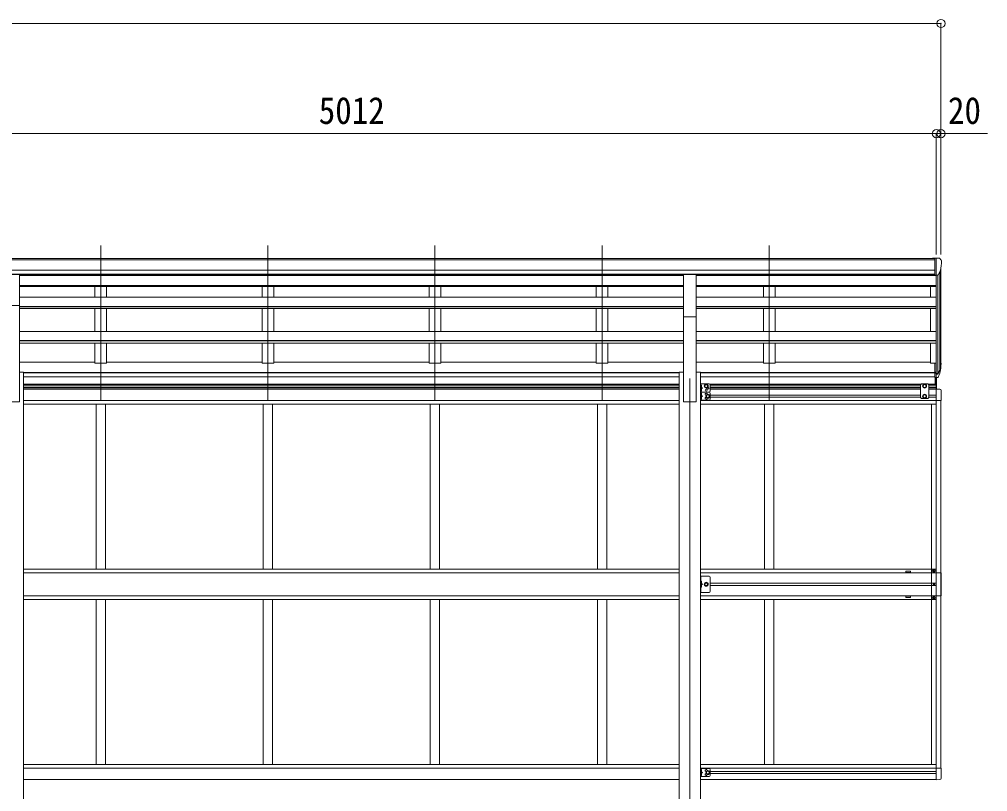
# Model space of a CAD drawing. Units: millimetres at full size, sheet at 1:35. Extents: x -9783 to 9892, y -6828 to 6752.
# Drawn here: x 2582 to 6730, y -167 to 3141 of the extents above; entities that cross this region are included whole.
import ezdxf
from ezdxf.enums import TextEntityAlignment as Align

# ---------------------------------------------------------------- set-up
doc = ezdxf.new("R2010")
doc.units = ezdxf.units.MM
doc.header["$LTSCALE"] = 35
doc.header["$PDMODE"] = 32
doc.header["$PDSIZE"] = 35
for name, color, linetype, lineweight in [('0-1_本体', 4, 'Continuous', 9), ('0-2_部品', 7, 'Continuous', 9), ('0-8_PARTS2', 2, 'Continuous', 9), ('0-A_寸法', 6, 'Continuous', 9), ('1-1_GLASS', 4, 'Continuous', 9), ('1-2_GLASS_SEAL', 7, 'Continuous', 9), ('1-4_DIM2', 7, 'Continuous', 9)]:
    doc.layers.add(name, color=color, linetype=linetype, lineweight=lineweight)
doc.styles.add('ＭＳ ゴシック', font='')
doc.styles.get('ＭＳ ゴシック').set_extended_font_data('MS Gothic')

msp = doc.modelspace()

# ---------------------------------------------------------------- linework, layer by layer
at = {"layer": '0-1_本体'}
for p, q in [((6503.72, 2116.06), (1514.72, 2116.06)), ((6503.72, 2110.71), (1514.72, 2110.71)), ((6530.22, 1663.94), (6530.22, 2079.31)), ((6503.72, 2067.18), (1504.72, 2067.18)), ((6503.72, 2049.51), (1504.72, 2049.51)), ((5426.72, 2047.14), (2581.72, 2047.14)), ((5426.72, 2043.99), (2581.72, 2043.99)), ((2905.22, 2043.99), (2905.22, 2047.14)), ((2955.22, 2043.99), (2955.22, 2047.14)), ((3621.22, 2043.99), (3621.22, 2047.14)), ((3671.22, 2043.99), (3671.22, 2047.14)), ((4337.22, 2043.99), (4337.22, 2047.14)), ((4387.22, 2043.99), (4387.22, 2047.14)), ((5053.22, 2043.99), (5053.22, 2047.14)), ((5103.22, 2043.99), (5103.22, 2047.14)), ((5481.72, 2047.14), (6503.72, 2047.14)), ((5481.72, 2043.99), (6510.22, 2043.99)), ((5769.22, 2043.99), (5769.22, 2047.14)), ((5819.22, 2043.99), (5819.22, 2047.14)), ((6485.22, 2047.14), (6485.22, 2043.99)), ((6510.22, 2044.68), (6510.22, 1668.37)), ((6516.22, 2045.15), (6516.22, 1623.94)), ((6525.93, 2060.51), (6525.93, 1641.94)), ((5426.72, 2000.51), (2581.72, 2000.51)), ((5426.72, 1996.43), (2581.72, 1996.43)), ((2905.22, 1951.28), (2905.22, 1996.43)), ((2955.22, 1951.28), (2955.22, 1996.43)), ((3621.22, 1951.28), (3621.22, 1996.43)), ((3671.22, 1951.28), (3671.22, 1996.43)), ((4337.22, 1951.28), (4337.22, 1996.43)), ((4387.22, 1951.28), (4387.22, 1996.43)), ((5053.22, 1951.28), (5053.22, 1996.43)), ((5103.22, 1951.28), (5103.22, 1996.43)), ((5481.72, 2000.51), (6510.22, 2000.51)), ((5481.72, 1996.43), (6510.22, 1996.43)), ((5769.22, 1951.28), (5769.22, 1996.43)), ((5819.22, 1951.28), (5819.22, 1996.43)), ((6485.22, 1996.4), (6485.22, 1951.41)), ((5426.72, 1951.28), (2581.72, 1951.28)), ((5481.72, 1951.28), (6510.22, 1951.28)), ((2581.72, 1503.08), (2581.72, 1915.72)), ((5426.72, 1910.54), (2581.72, 1910.54)), ((5426.72, 1909.05), (2581.72, 1909.05)), ((5426.72, 1503.08), (5426.72, 1915.72)), ((5481.72, 1503.08), (5481.72, 1915.72)), ((5481.72, 1910.54), (6510.22, 1910.54)), ((5481.72, 1909.05), (6510.22, 1909.05)), ((5426.72, 1902.26), (2581.72, 1902.26)), ((2905.22, 1803.97), (2905.22, 1902.26)), ((2955.22, 1803.97), (2955.22, 1902.26)), ((3621.22, 1803.97), (3621.22, 1902.26)), ((3671.22, 1803.97), (3671.22, 1902.26)), ((4337.22, 1803.97), (4337.22, 1902.26)), ((4387.22, 1803.97), (4387.22, 1902.26)), ((5053.22, 1803.97), (5053.22, 1902.26)), ((5103.22, 1803.97), (5103.22, 1902.26)), ((5481.72, 1902.26), (6510.22, 1902.26)), ((5769.22, 1803.97), (5769.22, 1902.26)), ((5819.22, 1803.97), (5819.22, 1902.26)), ((6485.22, 1902.23), (6485.22, 1803.97)), ((5426.82, 1803.97), (2581.72, 1803.97)), ((5481.61, 1803.97), (6510.22, 1803.97)), ((5426.88, 1764.76), (2581.72, 1764.76)), ((5426.8, 1763.28), (2581.72, 1763.28)), ((5426.81, 1753.62), (2581.72, 1753.62)), ((2905.22, 1753.62), (2905.22, 1667.55)), ((2955.22, 1753.62), (2955.22, 1667.55)), ((3621.22, 1753.62), (3621.22, 1667.55)), ((3671.22, 1753.62), (3671.22, 1667.55)), ((4337.22, 1753.62), (4337.22, 1667.55)), ((4387.22, 1753.62), (4387.22, 1667.55)), ((5053.22, 1753.62), (5053.22, 1667.55)), ((5103.22, 1753.62), (5103.22, 1667.55)), ((5481.55, 1764.76), (6510.22, 1764.76)), ((5481.62, 1753.62), (6510.22, 1753.62)), ((5481.64, 1763.28), (6510.22, 1763.28)), ((5769.22, 1753.62), (5769.22, 1667.55)), ((5819.22, 1753.62), (5819.22, 1667.55)), ((6485.22, 1753.71), (6485.22, 1667.55)), ((2581.72, 1672.35), (2905.22, 1672.35)), ((2955.22, 1667.55), (2905.22, 1667.55)), ((2955.22, 1672.35), (3621.22, 1672.35)), ((3671.22, 1667.55), (3621.22, 1667.55)), ((3671.22, 1672.35), (4337.22, 1672.35)), ((4387.22, 1667.55), (4337.22, 1667.55)), ((4387.22, 1672.35), (5053.22, 1672.35)), ((5103.22, 1667.55), (5053.22, 1667.55)), ((5426.95, 1672.35), (5103.22, 1672.35)), ((5481.48, 1672.35), (5769.22, 1672.35)), ((5481.48, 1672.35), (5769.22, 1672.35)), ((5819.22, 1667.55), (5769.22, 1667.55)), ((6485.22, 1672.35), (5819.22, 1672.35)), ((6503.72, 1667.55), (6485.22, 1667.55)), ((2599.42, 1629.46), (2581.72, 1629.46)), ((2599.42, 1629.46), (2599.42, -1246.92)), ((5409.02, 1626.66), (2599.42, 1626.66)), ((5409.02, 1628.04), (2599.54, 1628.04)), ((5409.02, 1629.46), (5409.02, -1246.92)), ((5426.72, 1629.46), (5409.02, 1629.46)), ((5499.42, 1629.46), (5481.72, 1629.46)), ((5499.42, 1629.46), (5499.42, -1246.92)), ((6503.72, 1628.22), (5499.42, 1628.22)), ((6503.72, 1626.86), (5499.42, 1626.86)), ((5409.02, 1609.48), (2599.42, 1609.48)), ((6503.72, 1609.48), (5499.42, 1609.48)), ((2581.72, 1503.08), (2526.72, 1503.08)), ((5481.97, 1503.08), (5426.97, 1503.08))]:
    msp.add_line(p, q, dxfattribs=at)
at = {"layer": '0-2_部品'}
for p, q in [((6503.72, 2117.66), (6493.72, 2117.57)), ((6493.72, 2116.06), (6493.72, 2117.57)), ((6503.72, 2045.68), (6503.72, 2117.66)), ((6522.22, 2117.66), (6503.72, 2117.66)), ((6510.22, 2044.68), (6510.22, 2117.66)), ((6522.22, 2117.66), (6524.55, 2117.52)), ((6525.31, 2117.09), (6529.37, 2111.29)), ((6532.22, 2108.29), (6532.22, 2107.66)), ((2526.72, 2047.79), (2581.72, 2047.79)), ((2581.72, 1915.72), (2581.72, 2047.79)), ((5426.72, 2047.79), (5481.72, 2047.79)), ((5426.72, 1866.86), (5426.72, 2047.79)), ((5481.72, 1866.86), (5481.72, 2047.79)), ((6503.72, 2045.68), (6510.22, 2045.68)), ((6510.22, 2044.68), (6515.42, 2044.99)), ((6517.84, 2046.49), (6527.12, 2062.56)), ((2526.72, 1915.72), (2581.72, 1915.72)), ((5426.72, 1866.86), (5481.72, 1866.86)), ((6503.72, 1668.35), (6503.72, 1607.29)), ((6503.72, 1668.35), (6510.22, 1668.35)), ((6510.22, 1668.35), (6510.22, 1606.47)), ((6503.72, 1630.04), (6510.22, 1630.04)), ((6503.72, 1624.64), (6510.22, 1624.64)), ((6510.22, 1623.64), (6515.35, 1623.64)), ((6510.22, 1621.64), (6515.06, 1621.64)), ((6516.65, 1624.39), (6526.4, 1642.81)), ((6527.82, 1642.31), (6517.66, 1623.14)), ((6525.24, 1625.46), (6517.66, 1607.97)), ((6503.72, 1607.29), (6510.22, 1607.29)), ((6510.22, 1606.47), (6515.06, 1606.47))]:
    msp.add_line(p, q, dxfattribs=at)
for centre, radius, start, end in [((6524.49, 2116.52), 1, 35, 86.5), ((6330.22, 2107.66), 202, 347.09739, 0), ((6529.22, 2108.29), 3, 0, 87), ((6515.24, 2047.99), 3, 273.5, 330), ((6442.27, 1668.76), 88.05, 342.78929, 2.77608), ((6441.56, 1664.48), 89.07, 345.58812, 5.50424), ((6515.06, 1624.64), 3, 270, 330), ((6515.35, 1625.14), 1.5, 270, 330), ((6397, 1661.54), 133.22, 344.28698, 356.72013), ((6515.06, 1609.47), 3, 270, 330)]:
    msp.add_arc(centre, radius, start, end, dxfattribs=at)
at = {"layer": '0-8_PARTS2'}
for p, q in [((2930.22, 1509.28), (2930.22, 2171.81)), ((3646.22, 1509.28), (3646.22, 2171.81)), ((4362.22, 1509.28), (4362.22, 2171.81)), ((5078.22, 1509.28), (5078.22, 2171.81)), ((5794.22, 1509.28), (5794.22, 2171.81)), ((5454.22, 1603.08), (5454.22, -1346.92))]:
    msp.add_line(p, q, dxfattribs=at)
at = {"layer": '0-A_寸法'}
for p, q in [((-3533.78, 3123.57), (6530.22, 3123.57)), ((6530.22, 3123.57), (6530.22, 2133.28)), ((1498.22, 2651.44), (6510.22, 2651.44)), ((6510.22, 2651.44), (6510.22, 2133.28)), ((6510.22, 2651.44), (6530.22, 2651.44)), ((6530.22, 2651.44), (6530.22, 2133.28)), ((6530.22, 2651.44), (6730.22, 2651.44))]:
    msp.add_line(p, q, dxfattribs=at)
for p in [(6530.22, 3123.57), (6510.22, 2651.44), (6530.22, 2651.44)]:
    msp.add_point(p, dxfattribs=at)
at = {"layer": '1-1_GLASS'}
for p, q in [((2599.42, 1577.97), (5409.02, 1577.97)), ((5539.21, 1577.97), (6442.72, 1577.97)), ((6510.22, 1577.97), (6474.72, 1577.97)), ((2599.42, 1574.47), (5409.02, 1574.47)), ((2599.42, 1565.47), (5409.02, 1565.47)), ((2599.42, 1561.97), (5409.02, 1561.97)), ((5409.02, 1556.97), (2599.42, 1556.97)), ((5541.19, 1574.47), (6442.72, 1574.47)), ((5541.22, 1565.47), (6442.72, 1565.47)), ((5541.22, 1561.97), (6442.72, 1561.97)), ((6442.72, 1556.97), (5541.22, 1556.97)), ((6510.22, 1574.47), (6477.72, 1574.47)), ((6510.22, 1565.47), (6477.72, 1565.47)), ((6510.22, 1561.97), (6477.72, 1561.97)), ((6477.72, 1556.97), (6510.22, 1556.97)), ((6510.22, 1557.46), (6510.22, -116.53)), ((2599.42, 1508.47), (5409.02, 1508.47)), ((5426.72, 1503.08), (5481.72, 1503.08)), ((6510.22, 1508.47), (5499.42, 1508.47)), ((5541.22, 1530.97), (6442.72, 1530.97)), ((5541.22, 1521.97), (6442.72, 1521.97)), ((6510.22, 1530.97), (6477.72, 1530.97)), ((6477.72, 1530.97), (6510.22, 1530.97)), ((6510.22, 1521.97), (6477.72, 1521.97)), ((6477.72, 1521.97), (6510.22, 1521.97)), ((6530.22, 1508.27), (6530.22, -67.34)), ((2599.42, 1492.47), (5409.02, 1492.47)), ((2910.22, 1492.97), (2910.22, 784.97)), ((2950.22, 1492.97), (2950.22, 784.97)), ((3626.22, 1492.47), (3626.22, 784.97)), ((3666.22, 1492.47), (3666.22, 784.97)), ((4342.22, 1492.47), (4342.22, 784.97)), ((4382.22, 1492.47), (4382.22, 784.97)), ((5058.22, 1492.97), (5058.22, 784.97)), ((5098.22, 1492.97), (5098.22, 784.97)), ((5499.42, 1492.47), (6510.22, 1492.47)), ((5774.22, 1492.97), (5774.22, 784.97)), ((5814.22, 1492.97), (5814.22, 784.97)), ((6490.22, 1492.97), (6490.22, -51.53)), ((2910.22, 655.97), (2910.22, -51.53)), ((2950.22, 655.97), (2950.22, -51.53)), ((3626.22, 655.97), (3626.22, -51.53)), ((3666.22, 655.97), (3666.22, -51.53)), ((4342.22, 655.97), (4342.22, -51.53)), ((4382.22, 655.97), (4382.22, -51.53)), ((5058.22, 655.97), (5058.22, -51.53)), ((5098.22, 655.97), (5098.22, -51.53)), ((5774.22, 655.97), (5774.22, -51.53)), ((5814.22, 655.97), (5814.22, -51.53)), ((2599.42, -51.53), (5409.02, -51.53)), ((2599.42, -67.53), (5409.02, -67.53)), ((5499.42, -51.53), (6510.22, -51.53)), ((5499.42, -67.53), (6510.22, -67.53)), ((5541.22, -81.03), (6510.22, -81.03)), ((2599.42, -116.03), (5409.02, -116.03)), ((5499.42, -116.03), (6510.22, -116.03)), ((5541.22, -90.03), (6510.22, -90.03))]:
    msp.add_line(p, q, dxfattribs=at)
at = {"layer": '1-2_GLASS_SEAL'}
for p, q in [((5499.42, 1578.97), (5499.42, 1543.97)), ((5536.42, 1578.97), (5499.42, 1578.97)), ((5501.92, 1578.97), (5501.92, 1543.97)), ((6446.72, 1578.97), (6442.72, 1574.97)), ((6446.72, 1578.97), (6473.72, 1578.97)), ((6460.22, 1577.47), (6453.72, 1573.72)), ((6466.72, 1573.72), (6460.22, 1577.47)), ((6473.72, 1578.97), (6477.72, 1574.97)), ((6504.72, 1577.97), (6504.72, 1607.31)), ((6510.22, 1557.46), (6510.22, 1607.31)), ((6511.72, 1557.46), (6511.72, 1606.49)), ((5536.42, 1543.97), (5499.42, 1543.97)), ((5502.42, 1566.47), (5501.92, 1566.56)), ((5501.92, 1561.47), (5508.92, 1561.47)), ((5502.42, 1548.47), (5501.92, 1548.56)), ((5501.92, 1543.97), (5501.92, 1508.97)), ((5502.42, 1574.47), (5503.22, 1574.33)), ((5502.42, 1566.47), (5503.22, 1566.61)), ((5502.42, 1556.47), (5503.22, 1556.33)), ((5502.42, 1548.47), (5503.22, 1548.61)), ((5502.42, 1539.47), (5503.22, 1539.33)), ((5541.42, 1573.97), (5541.42, 1548.97)), ((5541.42, 1538.97), (5541.42, 1513.97)), ((6442.72, 1521.47), (6442.72, 1574.97)), ((6453.72, 1573.72), (6453.72, 1566.21)), ((6453.72, 1566.21), (6460.22, 1562.46)), ((6460.22, 1562.46), (6466.72, 1566.21)), ((6466.72, 1566.21), (6466.72, 1573.72)), ((6477.72, 1574.97), (6477.72, 1521.47)), ((6510.22, 1557.47), (6525.5, 1556.67)), ((6530.72, 1551.17), (6530.72, 1508.27)), ((5536.42, 1508.97), (5499.42, 1508.97)), ((5502.42, 1531.47), (5501.92, 1531.56)), ((5501.92, 1526.47), (5508.92, 1526.47)), ((5502.42, 1513.47), (5501.92, 1513.56)), ((5502.42, 1531.47), (5503.22, 1531.61)), ((5502.42, 1521.47), (5503.22, 1521.33)), ((5502.42, 1513.47), (5503.22, 1513.61)), ((6446.72, 1517.47), (6442.72, 1521.47)), ((6446.72, 1517.47), (6473.72, 1517.47)), ((6473.72, 1517.47), (6477.72, 1521.47)), ((6510.22, 1508.27), (6530.72, 1508.27)), ((5499.42, -68.03), (5499.42, -103.03)), ((5536.42, -68.03), (5499.42, -68.03)), ((5501.92, -68.03), (5501.92, -103.03)), ((5502.42, -80.53), (5501.92, -80.44)), ((5502.42, -72.53), (5503.22, -72.67)), ((5502.42, -80.53), (5503.22, -80.39)), ((5541.42, -73.03), (5541.42, -98.03)), ((6510.22, -67.34), (6530.72, -67.34)), ((6530.72, -110.24), (6530.72, -67.34)), ((5536.42, -103.03), (5499.42, -103.03)), ((5501.92, -85.53), (5508.92, -85.53)), ((5502.42, -98.53), (5501.92, -98.44)), ((5502.42, -90.53), (5503.22, -90.67)), ((5502.42, -98.53), (5503.22, -98.39)), ((6510.22, -116.54), (6525.5, -115.74))]:
    msp.add_line(p, q, dxfattribs=at)
for points in [[(5524.42, 1562.46), (5517.92, 1566.21), (5517.92, 1573.72), (5524.42, 1577.47), (5530.92, 1573.72), (5530.92, 1566.21)], [(5531.42, 1518.96), (5524.92, 1522.71), (5524.92, 1530.22), (5531.42, 1533.97), (5537.92, 1530.22), (5537.92, 1522.71)], [(5531.42, -93.04), (5524.92, -89.29), (5524.92, -81.78), (5531.42, -78.03), (5537.92, -81.78), (5537.92, -89.29)]]:
    msp.add_lwpolyline(points, close=True, dxfattribs=at)
for points in [[(5536.42, 1543.97), (5499.42, 1543.97), (5499.42, 1508.97)], [(5501.53, 1570.47), (5502.16, 1571.65), (5504.4, 1572.77)], [(5501.53, 1570.47), (5502.16, 1569.28), (5504.4, 1568.17)], [(5501.53, 1552.47), (5502.16, 1553.65), (5504.4, 1554.77)], [(5501.53, 1552.47), (5502.16, 1551.28), (5504.4, 1550.17)], [(5501.53, 1535.47), (5502.16, 1536.65), (5504.4, 1537.77)], [(5501.53, 1535.47), (5502.16, 1534.28), (5504.4, 1533.17)], [(5502.42, 1566.47), (5502.42, 1574.47), (5501.92, 1574.38), (5501.92, 1566.56)], [(5501.92, 1566.47), (5508.92, 1561.47), (5501.92, 1556.47)], [(5502.42, 1548.47), (5502.42, 1556.47), (5501.92, 1556.38), (5501.92, 1548.56)], [(5502.42, 1531.47), (5502.42, 1539.47), (5501.92, 1539.38), (5501.92, 1531.56)], [(5501.53, 1517.47), (5502.16, 1518.65), (5504.4, 1519.77)], [(5501.53, 1517.47), (5502.16, 1516.28), (5504.4, 1515.17)], [(5501.92, 1531.47), (5508.92, 1526.47), (5501.92, 1521.47)], [(5502.42, 1513.47), (5502.42, 1521.47), (5501.92, 1521.38), (5501.92, 1513.56)], [(6453.72, 1522.71), (6453.72, 1530.22), (6460.22, 1533.97)], [(6466.72, 1522.71), (6460.22, 1518.96), (6453.72, 1522.71)], [(6460.22, 1533.97), (6466.72, 1530.22), (6466.72, 1522.71)], [(5501.53, -76.53), (5502.16, -75.35), (5504.4, -74.23)], [(5501.53, -76.53), (5502.16, -77.72), (5504.4, -78.83)], [(5502.42, -80.53), (5502.42, -72.53), (5501.92, -72.62), (5501.92, -80.44)], [(5501.92, -80.53), (5508.92, -85.53), (5501.92, -90.53)], [(5501.53, -94.53), (5502.16, -93.35), (5504.4, -92.23)], [(5501.53, -94.53), (5502.16, -95.72), (5504.4, -96.83)], [(5502.42, -98.53), (5502.42, -90.53), (5501.92, -90.62), (5501.92, -98.44)]]:
    msp.add_lwpolyline(points, dxfattribs=at)
for centre, radius in [((5524.42, 1569.97), 8.5), ((5524.42, 1569.97), 7.5), ((6460.22, 1569.97), 8.5), ((6460.22, 1569.97), 7.5), ((5524.42, 1569.97), 6.5), ((5524.42, 1552.97), 4.25), ((6460.22, 1569.97), 6.5), ((5531.42, 1526.47), 8.5), ((5531.42, 1526.47), 7.5), ((5531.42, 1526.47), 6.5), ((6460.22, 1526.47), 8.5), ((6460.22, 1526.47), 7.5), ((6460.22, 1526.47), 6.5), ((5531.42, -85.53), 8.5), ((5531.42, -85.53), 7.5), ((5531.42, -85.53), 6.5)]:
    msp.add_circle(centre, radius, dxfattribs=at)
for centre, radius, start, end in [((5536.42, 1573.97), 5, 0, 90), ((5503.06, 1573.44), 0.9, 32.05588, 80), ((5503.06, 1567.49), 0.9, 280, 327.94412), ((5503.06, 1555.44), 0.9, 32.05588, 80), ((5503.06, 1549.49), 0.9, 280, 327.94412), ((5503.06, 1538.44), 0.9, 32.05588, 80), ((5498.32, 1570.47), 6.5, 327.94412, 32.05588), ((5498.32, 1552.47), 6.5, 327.94412, 32.05588), ((5498.32, 1535.47), 6.5, 327.94412, 32.05588), ((5524.42, 1534.97), 4.25, 353.70569, 265.23923), ((5531.42, 1561.47), 4.25, 173.70569, 85.23923), ((5536.42, 1548.97), 5, 270, 0), ((5536.42, 1538.97), 5, 0, 90), ((6525.22, 1551.17), 5.5, 0, 87), ((5503.06, 1532.49), 0.9, 280, 327.94412), ((5503.06, 1520.44), 0.9, 32.05588, 80), ((5503.06, 1514.49), 0.9, 280, 327.94412), ((5498.32, 1517.47), 6.5, 327.94412, 32.05588), ((5524.42, 1517.97), 4.25, 94.76077, 6.29431), ((5536.42, 1513.97), 5, 270, 0), ((5503.06, -73.56), 0.9, 32.05588, 80), ((5503.06, -79.51), 0.9, 280, 327.94412), ((5498.32, -76.53), 6.5, 327.94412, 32.05588), ((5524.42, -77.03), 4.25, 353.70569, 265.23923), ((5536.42, -73.03), 5, 0, 90), ((5503.06, -91.56), 0.9, 32.05588, 80), ((5503.06, -97.51), 0.9, 280, 327.94412), ((5498.32, -94.53), 6.5, 327.94412, 32.05588), ((5524.42, -94.03), 4.25, 94.76077, 6.29431), ((5536.42, -98.03), 5, 270, 0), ((6525.22, -110.24), 5.5, 273, 0)]:
    msp.add_arc(centre, radius, start, end, dxfattribs=at)
at = {"layer": '1-4_DIM2', "color": 4}
for p, q in [((2599.42, 784.97), (5409.02, 784.97)), ((2599.42, 769.47), (5409.02, 769.47)), ((5499.42, 784.97), (6510.22, 784.97)), ((5499.42, 769.47), (6510.22, 769.47)), ((5541.42, 724.97), (6510.22, 724.97)), ((6510.22, 715.97), (5541.42, 715.97)), ((2599.42, 671.47), (5409.02, 671.47)), ((6510.22, 671.47), (5499.42, 671.47)), ((2599.42, 655.97), (5409.02, 655.97)), ((5499.42, 655.97), (6510.22, 655.97))]:
    msp.add_line(p, q, dxfattribs=at)
at = {"layer": '1-4_DIM2'}
for p, q in [((5536.42, 755.97), (5499.42, 755.97)), ((5501.92, 755.97), (5501.92, 685.97)), ((5541.42, 690.97), (5541.42, 750.97)), ((6497.72, 778.97), (6496.72, 778.97)), ((6500.72, 777.97), (6501.72, 777.97)), ((5502.42, 725.97), (5501.92, 726.06)), ((5501.92, 725.97), (5508.92, 720.97)), ((5501.92, 720.97), (5508.92, 720.97)), ((5501.92, 715.97), (5508.92, 720.97)), ((5502.42, 707.97), (5501.92, 708.06)), ((5502.42, 733.97), (5503.22, 733.83)), ((5502.42, 725.97), (5503.22, 726.11)), ((5502.42, 715.97), (5503.22, 715.83)), ((5502.42, 707.97), (5503.22, 708.11)), ((6498.99, 720.06), (6498.17, 720.06)), ((6501.45, 720.88), (6502.27, 720.88)), ((6497.72, 661.97), (6496.72, 661.97)), ((6500.72, 662.97), (6501.72, 662.97))]:
    msp.add_line(p, q, dxfattribs=at)
for points in [[(5536.42, 685.97), (5499.42, 685.97), (5499.42, 755.97)], [(6496.72, 778.97), (6496.72, 777.97), (6497.72, 777.97)], [(6499.72, 779.97), (6499.72, 780.97), (6498.72, 780.97), (6498.72, 779.97)], [(6498.72, 776.97), (6498.72, 775.97), (6499.72, 775.97), (6499.72, 776.97)], [(6501.72, 777.97), (6501.72, 778.97), (6500.72, 778.97)], [(6510.22, 769.47), (6530.92, 769.47), (6530.92, 671.47), (6510.22, 671.47)], [(5501.53, 729.97), (5502.16, 731.15), (5504.4, 732.27)], [(5501.53, 729.97), (5502.16, 728.78), (5504.4, 727.67)], [(5501.53, 711.97), (5502.16, 713.15), (5504.4, 714.27)], [(5501.53, 711.97), (5502.16, 710.78), (5504.4, 709.67)], [(5502.42, 725.97), (5502.42, 733.97), (5501.92, 733.88), (5501.92, 726.06)], [(5502.42, 707.97), (5502.42, 715.97), (5501.92, 715.88), (5501.92, 708.06)], [(6498.17, 720.06), (6498.17, 720.88), (6498.99, 720.88)], [(6499.81, 721.7), (6499.81, 722.52), (6500.63, 722.52), (6500.63, 721.7)], [(6500.63, 719.24), (6500.63, 718.42), (6499.81, 718.42), (6499.81, 719.24)], [(6502.27, 720.88), (6502.27, 720.06), (6501.45, 720.06)], [(6498.72, 663.97), (6498.72, 664.97), (6499.72, 664.97), (6499.72, 663.97)], [(6496.72, 661.97), (6496.72, 662.97), (6497.72, 662.97)], [(6499.72, 660.97), (6499.72, 659.97), (6498.72, 659.97), (6498.72, 660.97)], [(6501.72, 662.97), (6501.72, 661.97), (6500.72, 661.97)]]:
    msp.add_lwpolyline(points, dxfattribs=at)
at = {"layer": '1-4_DIM2', "color": 4}
for points in [[(6380.22, 771.47), (6400.22, 771.47), (6400.22, 776.47), (6380.22, 776.47)], [(6380.22, 669.47), (6400.22, 669.47), (6400.22, 664.47), (6380.22, 664.47)]]:
    msp.add_lwpolyline(points, close=True, dxfattribs=at)
at = {"layer": '1-4_DIM2'}
msp.add_lwpolyline([(5516.91, 720.97), (5520.66, 714.47), (5528.17, 714.47), (5531.92, 720.97), (5528.17, 727.47), (5520.66, 727.47)], close=True, dxfattribs=at)
for centre, radius in [((6499.22, 778.47), 5.9), ((5524.42, 720.97), 8.5), ((5524.42, 720.97), 7.5), ((5524.42, 720.97), 6.5), ((5524.42, 720.97), 5.5), ((6500.22, 720.47), 3.75), ((6499.22, 662.47), 5.9)]:
    msp.add_circle(centre, radius, dxfattribs=at)
for centre, radius, start, end in [((5536.42, 750.97), 5, 0, 90), ((6497.72, 779.97), 1, 270, 0), ((6497.72, 776.97), 1, 0, 90), ((6500.72, 779.97), 1, 180, 270), ((6500.72, 776.97), 1, 90, 180), ((5503.06, 732.94), 0.9, 32.05588, 80), ((5503.06, 726.99), 0.9, 280, 327.94412), ((5503.06, 714.94), 0.9, 32.05588, 80), ((5503.06, 708.99), 0.9, 280, 327.94412), ((5498.32, 729.97), 6.5, 327.94412, 32.05588), ((5498.32, 711.97), 6.5, 327.94412, 32.05588), ((6498.99, 721.7), 0.82, 270, 0), ((6498.99, 719.24), 0.82, 0, 90), ((6501.45, 721.7), 0.82, 180, 270), ((6501.45, 719.24), 0.82, 90, 180), ((5536.42, 690.97), 5, 270, 0), ((6497.72, 663.97), 1, 270, 0), ((6500.72, 663.97), 1, 180, 270), ((6497.72, 660.97), 1, 0, 90), ((6500.72, 660.97), 1, 90, 180)]:
    msp.add_arc(centre, radius, start, end, dxfattribs=at)

# ---------------------------------------------------------------- texts
at = {"layer": '0-A_寸法', "color": 7, "style": 'ＭＳ ゴシック', "width": 0.9}
for s, p in [('5012', (3864.22, 2658.44)), ('20', (6560.22, 2658.44))]:
    msp.add_text(s, height=115.5, dxfattribs=at).set_placement(p, align=Align.BOTTOM_LEFT)

doc.saveas('drawing.dxf')
